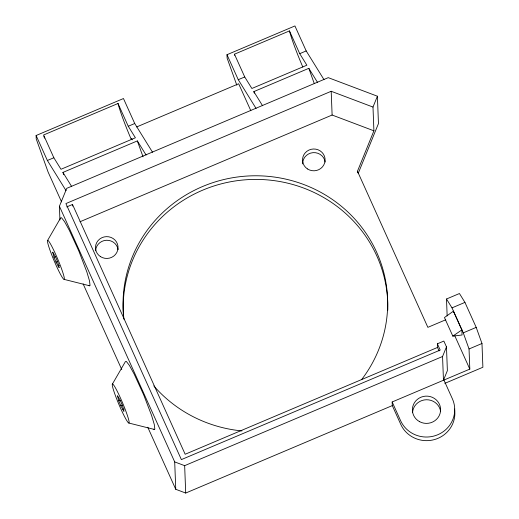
<?xml version="1.0" encoding="UTF-8"?>
<svg xmlns="http://www.w3.org/2000/svg" width="519" height="519" viewBox="0 0 519 519"><rect width="100%" height="100%" fill="white"/><g stroke="black" fill="none" stroke-linecap="round" stroke-linejoin="round"><path stroke-width="0.78" d="M357.52 172.704L357.468 171.251L373.907 130.814L372.992 107.063L377.404 96.216L328.248 77.649L66.743 188.339L59.406 206.251L59.932 219.939M358.207 173.391L378.455 123.593L377.404 96.216M454.514 409.011A28.234 27.28 -2.2 0 1 434.559 439.548A28.234 27.28 -2.2 0 1 400.752 424.341L392.306 405.599L392.163 401.972L443.466 380.252L442.558 356.501L446.47 346.874L443.849 341.074L437.381 343.812L437.523 347.438L439.087 350.909M443.466 380.252L447.378 370.631L446.47 346.874M47.508 240.595L60.619 217.909L61.521 217.727L64.609 221.749L69.332 230.319L78.804 250.956L86.835 271.891L89.515 280.883L90.04 285.424L89.709 285.807L64.135 279.391A21.169 1.985 67.1 0 1 50.09 250.482A21.169 1.985 67.1 0 1 53.528 249.782A21.169 1.985 67.1 0 1 64.129 279.391M112.299 384.261L125.41 361.581L126.312 361.393L129.4 365.415L134.123 373.991L143.594 394.628L151.626 415.557L154.305 424.548L154.831 429.09L154.5 429.479L128.926 423.063A21.169 1.985 67.1 0 1 114.881 394.148A21.169 1.985 67.1 0 1 118.319 393.447A21.169 1.985 67.1 0 1 128.92 423.056M453.411 311.173L444.452 317.55L452.834 336.13L462.059 334.989L461.865 329.915L453.411 311.173L453.47 312.626M452.834 336.13L461.865 329.915M61.553 201.878L48.079 171.997L36.239 138.956L36.109 135.511L123.464 98.532L134.732 123.516L152.541 152.255M236.807 85.194L227.121 58.154L226.991 54.709L294.935 25.95L306.197 50.933L324.012 79.673M117.995 103.495L43.583 134.992L53.846 157.757L60.989 169.278L135.401 137.782L128.258 126.26L117.995 103.495L118.3 104.663A42.344 3.97 67.1 0 0 129.782 135.933L131.326 139.527M234.465 54.197L289.466 30.913L299.729 53.678L306.872 65.199L251.871 88.483L244.728 76.955L234.465 54.197L234.77 55.358M36.109 135.511L47.378 160.494L53.846 157.757M128.258 126.26L134.732 123.516M226.991 54.709L238.26 79.692L244.728 76.955M299.729 53.678L306.197 50.933M136.633 126.96L238.675 83.767L250.833 110.729M63.746 174.689L62.935 172.418L137.347 140.915L146.099 155.038M254.355 93.135L253.817 91.616L308.818 68.333L317.57 82.463M372.992 107.063L331.2 91.279L65.907 203.571L181.378 459.613L440.196 350.059L437.381 343.812M66.763 206.899L72.517 204.46L185.166 454.255L437.523 347.438M80.004 221.749L332.115 115.03L373.907 130.814M53.995 257.236L52.672 252.085C55.708 256.769 58.271 262.166 59.153 267.687L56 262.063L53.995 257.236L55.475 256.613M56 262.063L57.479 261.433M57.972 266.052L59.451 265.423M118.786 400.908L117.463 395.75C120.505 400.434 123.061 405.839 123.95 411.353L120.791 405.728L118.786 400.908L120.265 400.279M120.791 405.728L122.27 405.105M122.763 409.718L124.242 409.095M447.151 315.909L446.502 299.002L459.445 293.527L464.94 302.395L476.202 327.379L481.976 343.5L482.891 367.251L444.809 383.372M446.502 299.002L451.997 307.871L464.94 302.395M445.782 319.762L427.864 327.346L357.468 171.251M443.927 380.057L469.812 369.106L469.04 348.976L463.266 332.854L476.202 327.379M59.406 206.251L174.702 461.91L184.654 465.666L442.558 356.501M469.04 348.976L481.976 343.5M147.766 427.228L175.759 489.294L185.705 493.05L392.306 405.599M89.709 285.807L89.015 285.495M154.415 429.447L153.806 429.168M253.817 91.616L262.569 105.74M238.26 79.692L256.068 108.432M62.935 172.418L71.687 186.542M47.378 160.494L66.036 190.603M451.997 307.871L463.266 332.854M454.566 335.3L469.812 369.106M443.726 379.616L452.38 398.8A28.234 27.28 -2.2 0 1 437.764 434.74A28.234 27.28 -2.2 0 1 400.616 420.714L392.163 401.972M132.215 139.845L131.56 138.385L131.605 139.624M83.118 283.88L121.777 369.593M302.798 67.055L301.254 63.35A42.344 3.97 67.1 0 1 289.771 32.081L289.466 30.913M308.818 68.333L314.242 83.488M137.347 140.915L143.043 156.822M331.2 91.279L332.115 115.03M184.654 465.666L185.705 493.05M174.702 461.91L175.759 489.294M72.517 204.46L72.582 206.069M123.528 316.973A132.326 127.882 -2.2 0 1 252.357 179.451A132.326 127.882 -2.2 0 1 387.777 310.245M412.586 412.144A14.117 13.643 -2.2 0 1 426.384 399.747A14.117 13.643 -2.2 0 1 440.631 411.586M302.668 163.907A11.295 10.912 -2.2 0 1 313.022 152.651A11.295 10.912 -2.2 0 1 325.147 162.038M95.613 250.787A11.295 10.912 -2.2 0 1 106.356 240.271A11.295 10.912 -2.2 0 1 118.092 249.684M123.983 319.269A132.326 127.882 -2.2 0 1 289.174 179.937A132.326 127.882 -2.2 0 1 361.762 379.415M241.971 430.926A132.326 127.882 -2.2 0 1 153.786 385.883M44.472 138.164A42.344 3.97 67.1 0 1 43.888 136.16M100.42 256.587A11.295 10.912 -2.2 0 0 118.021 248.309A11.295 10.912 -2.2 0 0 101.841 237.734A11.295 10.912 -2.2 0 0 100.42 256.587M419.657 421.707A14.117 13.643 -2.2 0 0 440.612 409.478A14.117 13.643 -2.2 0 0 419.222 398.086A14.117 13.643 -2.2 0 0 419.657 421.707M307.475 168.941A11.295 10.912 -2.2 0 0 325.076 160.663A11.295 10.912 -2.2 0 0 308.896 150.088A11.295 10.912 -2.2 0 0 307.475 168.941"/></g></svg>
